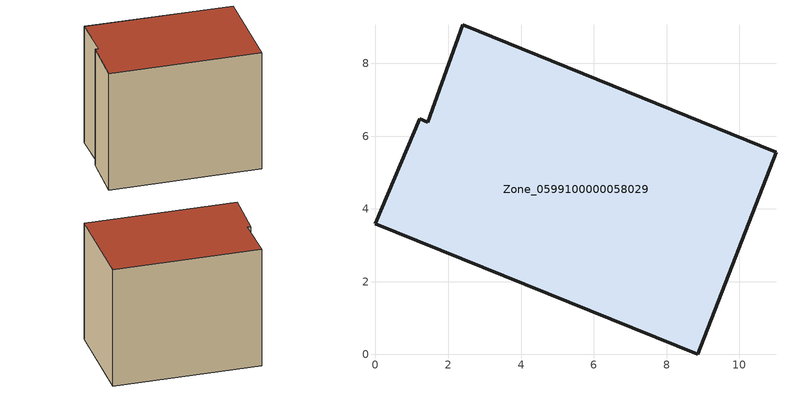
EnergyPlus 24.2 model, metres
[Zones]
Zone_0599100000058029
 floor ground (C_G): 0,3.6 1.21,6.47 1.43,6.39 2.39,9.07 11.01,5.56 8.86,0 z0.26
 wall outside (C_F): 0,3.6 8.86,0 11.01,5.56 2.39,9.07 1.43,6.39 1.21,6.47 0,3.6 z0.26:8.28
 roof outside (C_R): 1.21,6.47 0,3.6 8.86,0 11.01,5.56 2.39,9.07 1.43,6.39 z8.28
[BUILDING]
Pand.0599100000058029: North Axis=0; Terrain=City; Loads Convergence Tolerance Value=0.04; Temperature Convergence Tolerance Value=0.4; Solar Distribution=FullExterior; Maximum Number of Warmup Days=25; Minimum Number of Warmup Days=1
[Site:Location]
Rotterdam.The.Hague.AP_ZH_NLD Design_Conditions: Latitude=51.96; Longitude=4.45; Time Zone=1; Elevation=-4.5
[SITE:GROUNDTEMPERATURE:BUILDINGSURFACE]
18, 18, 18, 18, 18, 18, 18, 18, 18, 18, 18, 18
[MATERIAL] Thermal Absorptance=0.9; Solar Absorptance=0.7; Visible Absorptance=0.7
Name | Roughness | Thickness | Conductivity | Density | Specific Heat
G.TC.1946 | MediumSmooth | 0.15 | 1 | 540 | 1210
F.TC.1946 | Rough | 0.3 | 0.857143 | 1920 | 840
R.TC.1946 | MediumRough | 0.2 | 0.909091 | 1500 | 1000
[CONSTRUCTION]
C_G: G.TC.1946
C_F: F.TC.1946
C_R: R.TC.1946
[ZONE]
Zone_0599100000058029: Type=1; Multiplier=1; Ceiling Height=Autocalculate; Volume=Autocalculate; Floor Area=autocalculate; Part of Total Floor Area=Yes
[ZONEINFILTRATION:DESIGNFLOWRATE]
Infil_Zone_0599100000058029: Zone or ZoneList or Space or SpaceList=Zone_0599100000058029; Schedule=AlwaysOn; Design Flow Rate Calculation Method=Flow/Area; Flow Rate per Floor Area=0.003; Constant Term Coefficient=1; Temperature Term Coefficient=0; Velocity Term Coefficient=0; Velocity Squared Term Coefficient=0
[HVACTEMPLATE:ZONE:IDEALLOADSAIRSYSTEM]
Zone_0599100000058029: Maximum Heating Supply Air Temperature=50; Minimum Cooling Supply Air Temperature=13; Maximum Heating Supply Air Humidity Ratio=0.0156; Minimum Cooling Supply Air Humidity Ratio=0.0077; Heating Limit=NoLimit; Cooling Limit=NoLimit; Dehumidification Control Type=ConstantSensibleHeatRatio; Cooling Sensible Heat Ratio=0.7; Dehumidification Setpoint=60; Humidification Control Type=None; Humidification Setpoint=30; Outdoor Air Method=None; Outdoor Air Flow Rate per Person=0.00944; Outdoor Air Flow Rate per Zone Floor Area=0; Outdoor Air Flow Rate per Zone=0; Demand Controlled Ventilation Type=None; Outdoor Air Economizer Type=NoEconomizer; Heat Recovery Type=None; Sensible Heat Recovery Effectiveness=0.7; Latent Heat Recovery Effectiveness=0.65
[ZONECONTROL:THERMOSTAT]
ThermostatControl_Zone_0599100000058029: Zone or ZoneList=Zone_0599100000058029; Control Type Schedule=DualSetpointControlType; Control 1=Thermostat_Zone_0599100000058029; Temperature Difference Between Cutout And Setpoint=0
[THERMOSTATSETPOINT:DUALSETPOINT]
Thermostat_Zone_0599100000058029: Heating Setpoint Temperature Schedule=HeatingSetpoint_Zone_0599100000058029; Cooling Setpoint Temperature Schedule=CoolingSetpoint_Zone_0599100000058029
[SCHEDULE:COMPACT]
HeatingSetpoint_Zone_0599100000058029: Through: 12/31, For: AllDays, Until: 24:00, 21
CoolingSetpoint_Zone_0599100000058029: Through: 12/31, For: AllDays, Until: 24:00, 24
DualSetpointControlType: Through: 12/31, For: AllDays, Until: 24:00, 4
AlwaysOn: Through: 12/31, For: AllDays, Until: 24:00, 1
